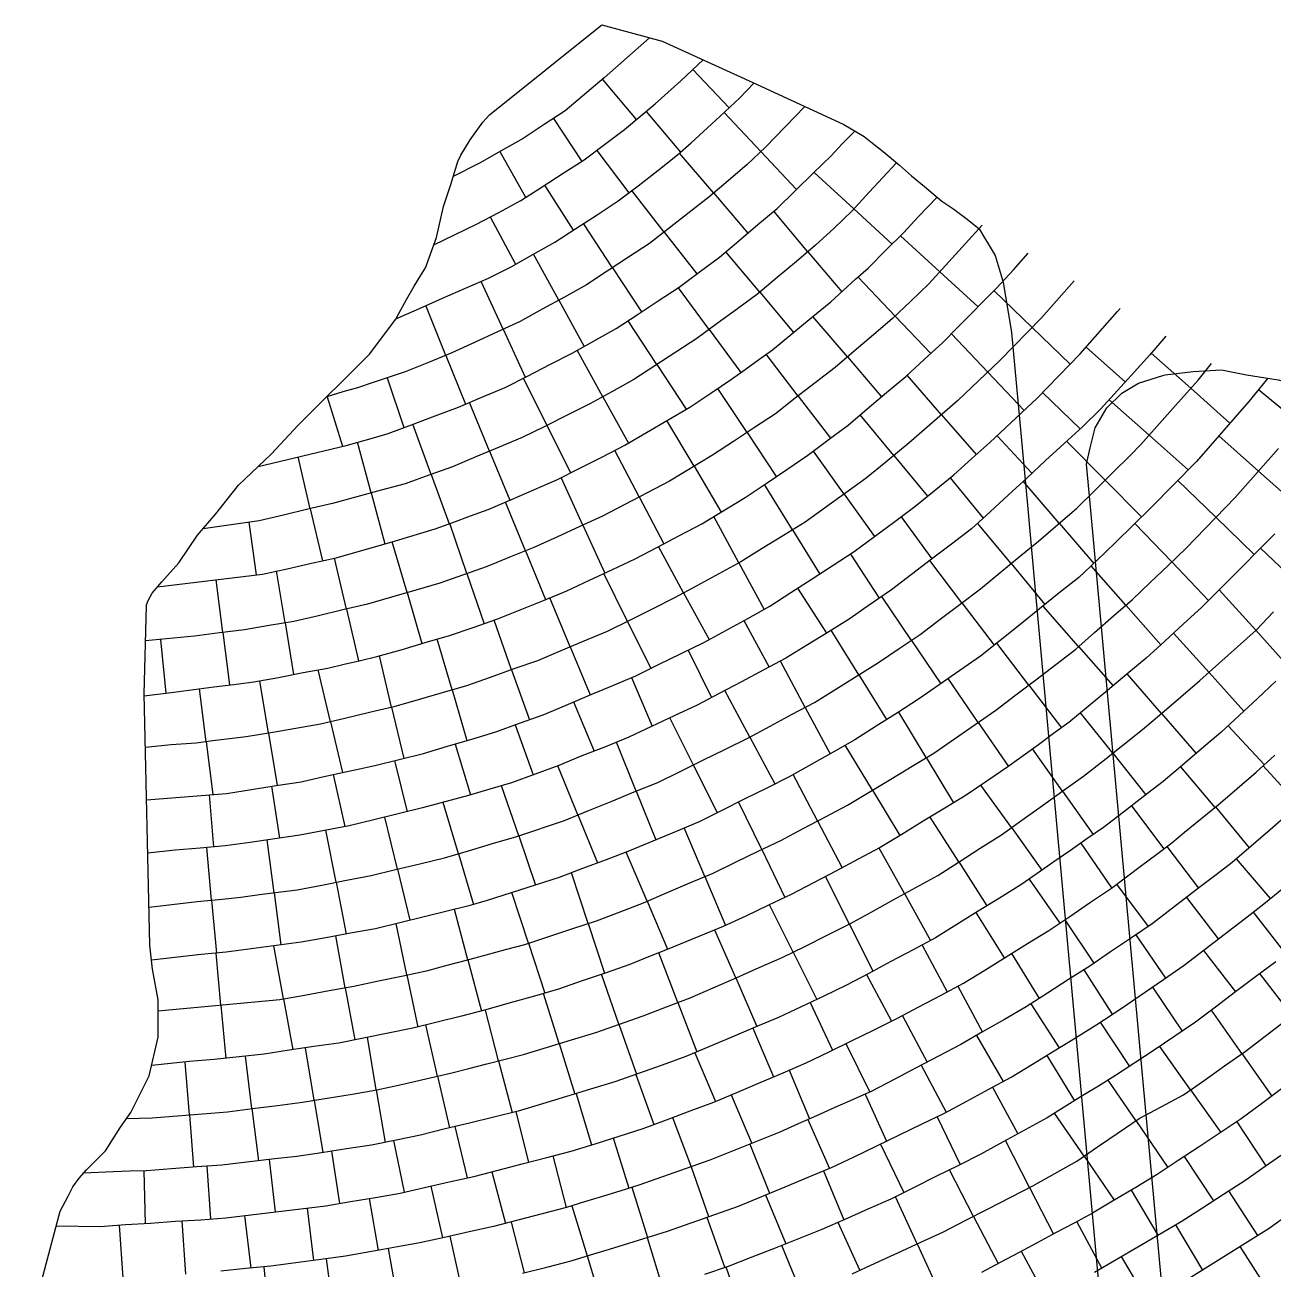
# Model space of a CAD drawing. Extents: x 720124 to 720679, y 1579628 to 1580856.
# Drawn here: x 720176.7 to 720275.9, y 1580526 to 1580624.9 of the extents above; entities that cross this region are included whole.
import ezdxf

# ---------------------------------------------------------------- set-up
doc = ezdxf.new("R2010")
doc.units = 0
doc.layers.add('10016_0502_PANTES', color=7, linetype='Continuous')
doc.layers.add('AGROCAD PLL', color=7, linetype='Continuous')
doc.layers.add('GT01-0010016-0502', color=30, linetype='Continuous', lineweight=25)

msp = doc.modelspace()

# ---------------------------------------------------------------- linework, layer by layer
at = {"layer": '10016_0502_PANTES'}
for points in [[(720176.702, 1580520.025), (720179.509, 1580530.594), (720180.143, 1580531.772), (720180.515, 1580532.516), (720181.001, 1580533.211), (720181.582, 1580533.875), (720183.097, 1580535.39), (720184.291, 1580537.265), (720185.132, 1580538.444), (720186.588, 1580541.356), (720187.299, 1580544.437), (720187.299, 1580547.398), (720186.841, 1580549.842), (720186.63, 1580551.737), (720186.182, 1580571.717), (720186.355, 1580578.704), (720186.376, 1580578.788), (720186.504, 1580579.13), (720186.827, 1580579.722), (720187.573, 1580580.634), (720188.932, 1580582.144), (720190.428, 1580584.32), (720191.887, 1580586.022), (720193.682, 1580588.297), (720196.281, 1580590.772), (720198.425, 1580593.07), (720204.096, 1580598.722), (720206.189, 1580601.512), (720206.433, 1580601.951), (720207.049, 1580603.061), (720207.636, 1580604.116), (720208.153, 1580604.944), (720208.55, 1580605.579), (720209.429, 1580607.995), (720209.976, 1580610.456), (720210.557, 1580612.201), (720211.132, 1580614.041), (720211.358, 1580614.548), (720212.098, 1580615.751), (720213.105, 1580617.161), (720213.631, 1580617.745), (720222.574, 1580624.892), (720227.379, 1580623.613), (720234.861, 1580620.186), (720241.806, 1580616.971), (720243.433, 1580616.019), (720243.97, 1580615.595), (720244.941, 1580614.828), (720246.227, 1580613.754), (720247.18, 1580612.907), (720248.238, 1580612.06), (720249.614, 1580610.896), (720250.566, 1580610.261), (720251.519, 1580609.52), (720252.007, 1580609.13), (720252.577, 1580608.674), (720253.085, 1580607.827), (720253.204, 1580607.63), (720253.212, 1580607.615), (720253.847, 1580606.557), (720254.482, 1580604.44), (720255.152, 1580600.449), (720256.409, 1580586.718), (720256.842, 1580581.987), (720259.205, 1580556.166), (720264.001, 1580503.756)], [(720276.072, 1580426.94), (720270.309, 1580489.763), (720269.554, 1580497.995), (720265.623, 1580540.84), (720261.401, 1580586.866), (720261.114, 1580589.987), (720261.399, 1580591.269), (720261.796, 1580592.856), (720262.722, 1580594.444), (720263.913, 1580595.634), (720265.235, 1580596.428), (720267.169, 1580597.032), (720267.352, 1580597.089), (720269.601, 1580597.354), (720271.85, 1580597.486), (720273.834, 1580597.089), (720276.348, 1580596.693), (720281.243, 1580595.37), (720291.165, 1580591.93), (720299.777, 1580587.864), (720304.389, 1580585.687), (720322.114, 1580576.038), (720358.755, 1580556.093)]]:
    msp.add_lwpolyline(points, dxfattribs=at)
at = {"layer": 'AGROCAD PLL', "color": 3, "true_color": 0x00ff00}
for points in [[(720229.808, 1580621.359), (720232.701, 1580618.313)], [(720222.627, 1580620.564), (720225.305, 1580617.368)], [(720226.086, 1580618.023), (720228.815, 1580614.767)], [(720214.469, 1580614.824), (720216.513, 1580611.19)], [(720222.163, 1580614.925), (720224.714, 1580611.555)], [(720231.465, 1580611.521), (720228.747, 1580614.708)], [(720231.465, 1580611.521), (720228.747, 1580614.708)], [(720218.009, 1580612.147), (720220.304, 1580608.58)], [(720227.534, 1580608.431), (720224.952, 1580611.736)], [(720227.534, 1580608.431), (720224.952, 1580611.736)], [(720231.465, 1580611.521), (720234.178, 1580608.34)], [(720238.952, 1580606.863), (720236.234, 1580610.079)], [(720238.952, 1580606.863), (720236.234, 1580610.079)], [(720223.422, 1580605.594), (720221.114, 1580609.108)], [(720223.422, 1580605.594), (720221.114, 1580609.108)], [(720227.534, 1580608.431), (720230.136, 1580605.102)], [(720249.449, 1580605.269), (720246.318, 1580608.123)], [(720249.449, 1580605.269), (720246.318, 1580608.123)], [(720219.141, 1580603.018), (720217.138, 1580606.667)], [(720219.141, 1580603.018), (720217.138, 1580606.667)], [(720235.125, 1580603.645), (720232.424, 1580606.862)], [(720235.125, 1580603.645), (720232.424, 1580606.862)], [(720238.952, 1580606.863), (720241.647, 1580603.676)], [(720223.422, 1580605.594), (720225.727, 1580602.085)], [(720214.713, 1580600.703), (720212.966, 1580604.503)], [(720214.713, 1580600.703), (720212.966, 1580604.503)], [(720235.125, 1580603.645), (720237.808, 1580600.45)], [(720256.779, 1580600.845), (720253.758, 1580603.768)], [(720256.779, 1580600.845), (720253.758, 1580603.768)], [(720219.141, 1580603.018), (720221.166, 1580599.332)], [(720242.098, 1580598.503), (720239.356, 1580601.719)], [(720242.098, 1580598.503), (720239.356, 1580601.719)], [(720214.713, 1580600.703), (720216.47, 1580596.88)], [(720226.95, 1580597.893), (720224.658, 1580601.383)], [(720226.95, 1580597.893), (720224.658, 1580601.383)], [(720256.779, 1580600.845), (720259.798, 1580597.925)], [(720253.262, 1580597.293), (720250.366, 1580600.348)], [(720253.262, 1580597.293), (720250.366, 1580600.348)], [(720210.166, 1580598.625), (720211.724, 1580594.742)], [(720222.655, 1580595.34), (720220.618, 1580599.026)], [(720222.655, 1580595.34), (720220.618, 1580599.026)], [(720238.185, 1580595.392), (720235.633, 1580598.711)], [(720238.185, 1580595.392), (720235.633, 1580598.711)], [(720242.098, 1580598.503), (720244.805, 1580595.329)], [(720261.076, 1580599.29), (720264.206, 1580596.508)], [(720269.402, 1580596.013), (720266.259, 1580598.805)], [(720205.499, 1580596.836), (720206.82, 1580592.88)], [(720218.202, 1580593.067), (720216.343, 1580596.815)], [(720218.202, 1580593.067), (720216.343, 1580596.815)], [(720249.584, 1580593.907), (720246.848, 1580597.056)], [(720249.584, 1580593.907), (720246.848, 1580597.056)], [(720253.262, 1580597.293), (720256.145, 1580594.251)], [(720234.115, 1580592.495), (720231.8, 1580595.998)], [(720234.115, 1580592.495), (720231.8, 1580595.998)], [(720257.622, 1580595.676), (720260.615, 1580592.78)], [(720269.402, 1580596.013), (720272.515, 1580593.246)], [(720269.402, 1580596.013), (720272.515, 1580593.246)], [(720278.027, 1580593.236), (720274.775, 1580595.894)], [(720213.647, 1580591.011), (720212.041, 1580594.876)], [(720213.647, 1580591.011), (720212.041, 1580594.876)], [(720222.655, 1580595.34), (720224.694, 1580591.649)], [(720238.185, 1580595.392), (720240.759, 1580592.046)], [(720266.078, 1580592.277), (720262.908, 1580595.099)], [(720245.786, 1580590.656), (720243.105, 1580593.89)], [(720245.786, 1580590.656), (720243.105, 1580593.89)], [(720249.584, 1580593.907), (720252.341, 1580590.735)], [(720209.005, 1580589.159), (720207.553, 1580593.152)], [(720209.005, 1580589.159), (720207.553, 1580593.152)], [(720218.202, 1580593.067), (720220.079, 1580589.283)], [(720229.901, 1580589.805), (720227.737, 1580593.435)], [(720229.901, 1580589.805), (720227.737, 1580593.435)], [(720204.232, 1580587.685), (720203.137, 1580591.718)], [(720204.232, 1580587.685), (720203.137, 1580591.718)], [(720234.115, 1580592.495), (720236.434, 1580588.986)], [(720266.078, 1580592.277), (720269.182, 1580589.514)], [(720266.078, 1580592.277), (720269.182, 1580589.514)], [(720274.787, 1580589.428), (720271.631, 1580592.234)], [(720199.392, 1580586.431), (720198.421, 1580590.548)], [(720199.392, 1580586.431), (720198.421, 1580590.548)], [(720213.647, 1580591.011), (720215.265, 1580587.119)], [(720225.535, 1580587.373), (720223.591, 1580591.063)], [(720225.535, 1580587.373), (720223.591, 1580591.063)], [(720241.834, 1580587.597), (720239.39, 1580591.017)], [(720241.834, 1580587.597), (720239.39, 1580591.017)], [(720245.786, 1580590.656), (720248.466, 1580587.422)], [(720229.901, 1580589.805), (720232.068, 1580586.172)], [(720209.005, 1580589.159), (720210.433, 1580585.23)], [(720221.066, 1580585.134), (720219.333, 1580588.906)], [(720221.066, 1580585.134), (720219.333, 1580588.906)], [(720271.398, 1580585.754), (720268.368, 1580588.686)], [(720204.232, 1580587.685), (720205.329, 1580583.643)], [(720237.726, 1580584.75), (720235.497, 1580588.354)], [(720237.726, 1580584.75), (720235.497, 1580588.354)], [(720216.505, 1580583.086), (720214.916, 1580586.966)], [(720216.505, 1580583.086), (720214.916, 1580586.966)], [(720225.535, 1580587.373), (720227.499, 1580583.647)], [(720233.474, 1580582.12), (720231.47, 1580585.811)], [(720233.474, 1580582.12), (720231.47, 1580585.811)], [(720271.398, 1580585.754), (720274.449, 1580582.802)], [(720271.398, 1580585.754), (720274.449, 1580582.802)], [(720194.512, 1580585.355), (720195.096, 1580581.181)], [(720211.848, 1580581.274), (720210.481, 1580585.248)], [(720211.848, 1580581.274), (720210.481, 1580585.248)], [(720221.066, 1580585.134), (720222.819, 1580581.321)], [(720255.112, 1580582.069), (720252.446, 1580585.294)], [(720258.944, 1580585.28), (720261.686, 1580582.087)], [(720258.944, 1580585.28), (720261.686, 1580582.087)], [(720267.882, 1580582.2), (720264.943, 1580585.257)], [(720207.082, 1580579.765), (720205.909, 1580583.808)], [(720207.082, 1580579.765), (720205.909, 1580583.808)], [(720216.505, 1580583.086), (720218.093, 1580579.211)], [(720229.077, 1580579.739), (720227.077, 1580583.425)], [(720229.077, 1580579.739), (720227.077, 1580583.425)], [(720242.33, 1580582.827), (720244.615, 1580579.312)], [(720278.021, 1580580.387), (720274.939, 1580583.295)], [(720233.474, 1580582.12), (720235.478, 1580578.427)], [(720251.203, 1580578.952), (720248.651, 1580582.324)], [(720255.112, 1580582.069), (720257.801, 1580578.815)], [(720255.112, 1580582.069), (720257.801, 1580578.815)], [(720264.244, 1580578.77), (720261.488, 1580581.903)], [(720267.882, 1580582.2), (720270.817, 1580579.147)], [(720267.882, 1580582.2), (720270.817, 1580579.147)], [(720192.442, 1580576.598), (720191.913, 1580580.79)], [(720192.442, 1580576.598), (720191.913, 1580580.79)], [(720197.384, 1580577.35), (720196.698, 1580581.484)], [(720197.384, 1580577.35), (720196.698, 1580581.484)], [(720211.848, 1580581.274), (720213.215, 1580577.295)], [(720224.619, 1580577.477), (720222.732, 1580581.28)], [(720224.619, 1580577.477), (720222.732, 1580581.28)], [(720207.082, 1580579.765), (720208.259, 1580575.712)], [(720229.077, 1580579.739), (720231.092, 1580576.027)], [(720238.136, 1580580.106), (720240.434, 1580576.547)], [(720220.053, 1580575.444), (720218.431, 1580579.347)], [(720220.053, 1580575.444), (720218.431, 1580579.347)], [(720247.194, 1580575.966), (720244.836, 1580579.463)], [(720251.203, 1580578.952), (720253.758, 1580575.577)], [(720251.203, 1580578.952), (720253.758, 1580575.577)], [(720264.244, 1580578.77), (720267.015, 1580575.621)], [(720264.244, 1580578.77), (720267.015, 1580575.621)], [(720202.259, 1580578.453), (720203.231, 1580574.335)], [(720215.396, 1580573.632), (720213.998, 1580577.564)], [(720215.396, 1580573.632), (720213.998, 1580577.564)], [(720224.619, 1580577.477), (720226.472, 1580573.74)], [(720233.85, 1580577.537), (720235.879, 1580573.842)], [(720243.007, 1580573.235), (720240.813, 1580576.783)], [(720192.442, 1580576.598), (720192.967, 1580572.425)], [(720210.66, 1580572.033), (720209.489, 1580576.069)], [(720210.66, 1580572.033), (720209.489, 1580576.069)], [(720247.194, 1580575.966), (720249.522, 1580572.514)], [(720247.194, 1580575.966), (720249.522, 1580572.514)], [(720256.528, 1580572.418), (720253.983, 1580575.757)], [(720270.851, 1580573.427), (720268.034, 1580576.553)], [(720205.857, 1580570.646), (720204.886, 1580574.738)], [(720205.857, 1580570.646), (720204.886, 1580574.738)], [(720229.436, 1580575.192), (720231.284, 1580571.417)], [(720238.735, 1580570.64), (720236.765, 1580574.312)], [(720196.073, 1580568.6), (720195.383, 1580572.759)], [(720196.073, 1580568.6), (720195.383, 1580572.759)], [(720200.991, 1580569.494), (720200.013, 1580573.619)], [(720200.991, 1580569.494), (720200.013, 1580573.619)], [(720215.396, 1580573.632), (720216.807, 1580569.663)], [(720224.937, 1580573.012), (720226.568, 1580569.142)], [(720243.007, 1580573.235), (720245.215, 1580569.665)], [(720243.007, 1580573.235), (720245.215, 1580569.665)], [(720252.506, 1580569.45), (720250.12, 1580572.931)], [(720267.064, 1580570.163), (720264.352, 1580573.316)], [(720191.122, 1580567.906), (720190.593, 1580572.122)], [(720191.122, 1580567.906), (720190.593, 1580572.122)], [(720210.66, 1580572.033), (720211.83, 1580568.001)], [(720234.333, 1580568.268), (720232.343, 1580571.977)], [(720220.327, 1580571.074), (720221.974, 1580567.168)], [(720205.857, 1580570.646), (720206.82, 1580566.585)], [(720229.848, 1580566.059), (720227.989, 1580569.808)], [(720238.735, 1580570.64), (720240.713, 1580566.952)], [(720238.735, 1580570.64), (720240.713, 1580566.952)], [(720248.369, 1580566.644), (720246.173, 1580570.272)], [(720267.064, 1580570.163), (720269.816, 1580566.963)], [(720267.064, 1580570.163), (720269.816, 1580566.963)], [(720215.672, 1580569.253), (720217.107, 1580565.285)], [(720272.377, 1580569.181), (720275.253, 1580566.087)], [(720191.122, 1580567.906), (720191.648, 1580563.721)], [(720196.073, 1580568.6), (720196.763, 1580564.443)], [(720210.912, 1580567.727), (720212.118, 1580563.677)], [(720225.305, 1580563.979), (720223.742, 1580567.872)], [(720234.333, 1580568.268), (720236.325, 1580564.556)], [(720234.333, 1580568.268), (720236.325, 1580564.556)], [(720244.089, 1580564.059), (720241.925, 1580567.633)], [(720263.192, 1580567.001), (720265.825, 1580563.685)], [(720263.192, 1580567.001), (720265.825, 1580563.685)], [(720206.092, 1580566.406), (720207.101, 1580562.349)], [(720220.674, 1580562.094), (720219.071, 1580566.007)], [(720229.848, 1580566.059), (720231.731, 1580562.263)], [(720229.848, 1580566.059), (720231.731, 1580562.263)], [(720248.369, 1580566.644), (720250.538, 1580563.06)], [(720248.369, 1580566.644), (720250.538, 1580563.06)], [(720268.59, 1580565.918), (720271.323, 1580562.69)], [(720275.16, 1580566.004), (720277.989, 1580562.887)], [(720201.217, 1580565.298), (720202.129, 1580561.159)], [(720239.732, 1580561.609), (720237.782, 1580565.309)], [(720196.306, 1580564.372), (720196.943, 1580560.253)], [(720215.964, 1580560.422), (720214.595, 1580564.412)], [(720225.305, 1580563.979), (720226.858, 1580560.11)], [(720225.305, 1580563.979), (720226.858, 1580560.11)], [(720244.089, 1580564.059), (720246.273, 1580560.451)], [(720244.089, 1580564.059), (720246.273, 1580560.451)], [(720255.132, 1580561.087), (720252.718, 1580564.464)], [(720259.21, 1580563.979), (720261.647, 1580560.537)], [(720259.21, 1580563.979), (720261.647, 1580560.537)], [(720191.355, 1580563.697), (720191.691, 1580559.543)], [(720235.283, 1580559.331), (720233.449, 1580563.122)], [(720250.947, 1580558.352), (720248.669, 1580561.916)], [(720271.378, 1580562.734), (720274.041, 1580559.478)], [(720201.434, 1580556.737), (720200.627, 1580560.874)], [(720230.765, 1580557.189), (720229.126, 1580561.053)], [(720239.732, 1580561.609), (720241.688, 1580557.898)], [(720239.732, 1580561.609), (720241.688, 1580557.898)], [(720255.132, 1580561.087), (720257.556, 1580557.695)], [(720255.132, 1580561.087), (720257.556, 1580557.695)], [(720196.507, 1580555.899), (720195.969, 1580560.11)], [(720191.543, 1580555.306), (720191.155, 1580559.497)], [(720211.169, 1580559.002), (720212.37, 1580554.967)], [(720211.169, 1580559.002), (720212.37, 1580554.967)], [(720226.164, 1580555.232), (720224.507, 1580559.138)], [(720235.283, 1580559.331), (720237.122, 1580555.528)], [(720235.283, 1580559.331), (720237.122, 1580555.528)], [(720267.499, 1580559.58), (720270.006, 1580556.26)], [(720273.017, 1580558.598), (720275.724, 1580555.446)], [(720206.323, 1580557.778), (720207.31, 1580553.715)], [(720206.323, 1580557.778), (720207.31, 1580553.715)], [(720221.491, 1580553.456), (720220.159, 1580557.491)], [(720230.765, 1580557.189), (720232.412, 1580553.306)], [(720230.765, 1580557.189), (720232.412, 1580553.306)], [(720242.254, 1580553.417), (720240.364, 1580557.204)], [(720196.507, 1580555.899), (720197.037, 1580551.752)], [(720196.507, 1580555.899), (720197.037, 1580551.752)], [(720201.434, 1580556.737), (720202.237, 1580552.619)], [(720201.434, 1580556.737), (720202.237, 1580552.619)], [(720216.742, 1580551.892), (720215.414, 1580555.914)], [(720263.495, 1580556.586), (720266.003, 1580553.223)], [(720191.543, 1580555.306), (720191.931, 1580551.107)], [(720191.543, 1580555.306), (720191.931, 1580551.107)], [(720226.164, 1580555.232), (720227.785, 1580551.409)], [(720226.164, 1580555.232), (720227.785, 1580551.409)], [(720237.782, 1580551.18), (720235.902, 1580554.949)], [(720269.062, 1580555.54), (720271.59, 1580552.229)], [(720252.317, 1580554.325), (720254.559, 1580550.721)], [(720274.371, 1580554.371), (720276.958, 1580551.029)], [(720207.068, 1580549.372), (720206.223, 1580553.447)], [(720221.491, 1580553.456), (720222.795, 1580549.506)], [(720221.491, 1580553.456), (720222.795, 1580549.506)], [(720233.222, 1580549.132), (720231.56, 1580552.943)], [(720242.254, 1580553.417), (720244.124, 1580549.668)], [(720242.254, 1580553.417), (720244.124, 1580549.668)], [(720259.375, 1580553.753), (720261.698, 1580550.308)], [(720202.173, 1580548.355), (720201.417, 1580552.469)], [(720216.742, 1580551.892), (720218.049, 1580547.934)], [(720216.742, 1580551.892), (720218.049, 1580547.934)], [(720265.041, 1580552.571), (720267.392, 1580549.107)], [(720228.622, 1580547.174), (720227.111, 1580551.137)], [(720237.782, 1580551.18), (720239.656, 1580547.425)], [(720237.782, 1580551.18), (720239.656, 1580547.425)], [(720248.033, 1580551.75), (720250.029, 1580548.029)], [(720255.149, 1580551.083), (720257.344, 1580547.494)], [(720270.409, 1580551.32), (720272.964, 1580548.028)], [(720270.409, 1580551.32), (720272.964, 1580548.028)], [(720211.918, 1580550.578), (720213.001, 1580546.503)], [(720211.918, 1580550.578), (720213.001, 1580546.503)], [(720207.068, 1580549.372), (720207.927, 1580545.232)], [(720207.068, 1580549.372), (720207.927, 1580545.232)], [(720223.931, 1580545.446), (720222.541, 1580549.419)], [(720233.222, 1580549.132), (720234.907, 1580545.268)], [(720233.222, 1580549.132), (720234.907, 1580545.268)], [(720243.62, 1580549.399), (720245.608, 1580545.694)], [(720260.893, 1580549.781), (720263.155, 1580546.241)], [(720260.893, 1580549.781), (720263.155, 1580546.242)], [(720277.457, 1580546.135), (720274.89, 1580549.472)], [(720202.173, 1580548.355), (720202.934, 1580544.211)], [(720202.173, 1580548.355), (720202.934, 1580544.211)], [(720219.173, 1580543.911), (720217.939, 1580547.902)], [(720266.352, 1580548.402), (720268.715, 1580544.907)], [(720228.622, 1580547.174), (720230.119, 1580543.248)], [(720228.622, 1580547.174), (720230.119, 1580543.248)], [(720239.139, 1580547.184), (720240.906, 1580543.391)], [(720256.688, 1580547.075), (720258.927, 1580543.573)], [(720214.366, 1580542.541), (720213.315, 1580546.582)], [(720246.466, 1580546.132), (720248.429, 1580542.43)], [(720273.471, 1580543.117), (720271.04, 1580546.573)], [(720209.517, 1580541.322), (720208.58, 1580545.394)], [(720223.931, 1580545.446), (720225.319, 1580541.475)], [(720223.931, 1580545.446), (720225.319, 1580541.475)], [(720234.581, 1580545.13), (720236.21, 1580541.268)], [(720262.205, 1580545.609), (720264.539, 1580542.103)], [(720204.639, 1580540.224), (720203.944, 1580544.414)], [(720219.173, 1580543.911), (720220.414, 1580539.897)], [(720219.173, 1580543.911), (720220.414, 1580539.897)], [(720252.368, 1580544.559), (720254.484, 1580540.9)], [(720194.751, 1580538.744), (720194.226, 1580542.913)], [(720199.707, 1580539.405), (720199.015, 1580543.574)], [(720229.975, 1580543.187), (720231.599, 1580539.301)], [(720257.954, 1580542.976), (720260.164, 1580539.364)], [(720269.388, 1580540.232), (720266.935, 1580543.695)], [(720189.777, 1580538.253), (720189.437, 1580542.446)], [(720247.967, 1580542.186), (720249.937, 1580538.45)], [(720209.517, 1580541.322), (720210.464, 1580537.211)], [(720209.517, 1580541.322), (720210.464, 1580537.211)], [(720225.283, 1580541.462), (720226.702, 1580537.472)], [(720237.457, 1580541.797), (720239.093, 1580537.938)], [(720204.639, 1580540.224), (720205.331, 1580536.057)], [(720204.639, 1580540.224), (720205.331, 1580536.057)], [(720220.524, 1580539.93), (720221.756, 1580535.871)], [(720253.642, 1580540.448), (720255.635, 1580536.734)], [(720199.707, 1580539.405), (720200.396, 1580535.25)], [(720199.707, 1580539.405), (720200.396, 1580535.25)], [(720232.858, 1580539.835), (720234.491, 1580535.983)], [(720189.777, 1580538.253), (720190.114, 1580534.086)], [(720189.777, 1580538.253), (720190.114, 1580534.086)], [(720194.751, 1580538.744), (720195.274, 1580534.592)], [(720194.751, 1580538.744), (720195.274, 1580534.592)], [(720228.195, 1580538.032), (720229.663, 1580534.122)], [(720249.228, 1580538.101), (720251.066, 1580534.301)], [(720260.912, 1580534.956), (720258.564, 1580538.382)], [(720210.877, 1580537.311), (720211.863, 1580533.231)], [(720273.05, 1580537.69), (720275.356, 1580534.199)], [(720206.004, 1580536.196), (720206.848, 1580532.106)], [(720223.468, 1580536.41), (720224.726, 1580532.415)], [(720256.578, 1580532.469), (720254.658, 1580536.201)], [(720201.077, 1580535.355), (720201.717, 1580531.198)], [(720218.676, 1580534.987), (720219.743, 1580530.884)], [(720234.346, 1580535.925), (720235.915, 1580532.018)], [(720191.15, 1580534.166), (720191.467, 1580529.97)], [(720196.122, 1580534.689), (720196.6, 1580530.526)], [(720229.682, 1580534.128), (720231.064, 1580530.155)], [(720260.912, 1580534.956), (720263.307, 1580531.462)], [(720260.912, 1580534.956), (720263.307, 1580531.462)], [(720260.912, 1580534.956), (720263.307, 1580531.462)], [(720260.912, 1580534.956), (720263.307, 1580531.462)], [(720268.88, 1580534.93), (720271.199, 1580531.422)], [(720186.165, 1580533.789), (720186.271, 1580529.62)], [(720240.206, 1580533.791), (720241.823, 1580529.901)], [(720252.132, 1580530.18), (720250.209, 1580533.873)], [(720208.971, 1580532.582), (720209.895, 1580528.466)], [(720224.959, 1580532.488), (720226.198, 1580528.496)], [(720256.578, 1580532.469), (720258.478, 1580528.774)], [(720256.578, 1580532.469), (720258.478, 1580528.774)], [(720264.653, 1580532.262), (720266.781, 1580528.687)], [(720272.406, 1580532.204), (720274.716, 1580528.649)], [(720204.069, 1580531.601), (720204.777, 1580527.474)], [(720220.18, 1580531.019), (720221.416, 1580527.035)], [(720235.585, 1580531.881), (720237.199, 1580527.997)], [(720194.166, 1580530.234), (720194.668, 1580526.068)], [(720199.131, 1580530.83), (720199.632, 1580526.667)], [(720252.132, 1580530.18), (720254.09, 1580526.42)], [(720252.132, 1580530.18), (720254.09, 1580526.42)], [(720184.196, 1580529.484), (720184.489, 1580525.288)], [(720189.185, 1580529.819), (720189.457, 1580525.586)], [(720215.35, 1580529.728), (720216.399, 1580525.693)], [(720243.098, 1580525.898), (720241.352, 1580529.695)], [(720260.329, 1580529.754), (720262.299, 1580526.073)], [(720268.19, 1580529.516), (720270.32, 1580525.898)], [(720210.48, 1580528.597), (720211.394, 1580524.526)], [(720226.181, 1580528.491), (720227.423, 1580524.429)], [(720205.577, 1580527.619), (720206.335, 1580523.441)], [(720221.4, 1580527.03), (720222.636, 1580522.986)], [(720238.477, 1580523.989), (720236.886, 1580527.873)], [(720247.641, 1580527.986), (720249.411, 1580524.135)], [(720247.641, 1580527.986), (720249.411, 1580524.135)], [(720255.918, 1580527.399), (720257.923, 1580523.68)], [(720275.575, 1580524.263), (720273.337, 1580527.786)], [(720195.687, 1580526.168), (720196.094, 1580521.987)], [(720200.646, 1580526.801), (720201.196, 1580522.643)], [(720233.823, 1580522.167), (720232.466, 1580526.135)], [(720263.876, 1580526.988), (720265.991, 1580523.372)]]:
    msp.add_lwpolyline(points, dxfattribs=at)
at = {"layer": 'AGROCAD PLL', "color": 5, "true_color": 0x0000ff}
for points in [[(720218.719, 1580617.454), (720220.971, 1580614.047)], [(720235.213, 1580614.829), (720238.043, 1580611.806)], [(720242.618, 1580610.262), (720245.663, 1580607.476)], [(720249.449, 1580605.269), (720252.494, 1580602.493)], [(720231.099, 1580600.681), (720228.66, 1580604.007)], [(720231.099, 1580600.681), (720228.66, 1580604.007)], [(720245.897, 1580601.754), (720248.723, 1580598.781)], [(720200.73, 1580595.34), (720201.955, 1580591.403)], [(720253.993, 1580592.237), (720256.774, 1580589.265)], [(720250.274, 1580588.896), (720252.881, 1580585.692)], [(720262.591, 1580588.696), (720265.477, 1580585.777)], [(720262.591, 1580588.696), (720265.477, 1580585.777)], [(720241.834, 1580587.597), (720244.245, 1580584.225)], [(720241.834, 1580587.597), (720244.245, 1580584.225)], [(720246.36, 1580585.786), (720248.82, 1580582.453)], [(720237.726, 1580584.75), (720239.894, 1580581.244)], [(720202.259, 1580578.453), (720201.307, 1580582.491)], [(720202.259, 1580578.453), (720201.307, 1580582.491)], [(720197.384, 1580577.35), (720198.063, 1580573.257)], [(720274.571, 1580576.768), (720277.287, 1580573.754)], [(720274.571, 1580576.768), (720277.287, 1580573.754)], [(720220.053, 1580575.444), (720221.64, 1580571.628)], [(720260.48, 1580575.479), (720263.219, 1580572.366)], [(720260.48, 1580575.479), (720263.219, 1580572.366)], [(720270.851, 1580573.427), (720273.627, 1580570.346)], [(720270.851, 1580573.427), (720273.627, 1580570.346)], [(720263.192, 1580567.001), (720260.636, 1580570.221)], [(720200.991, 1580569.494), (720201.948, 1580565.459)], [(720259.21, 1580563.979), (720256.827, 1580567.345)], [(720220.674, 1580562.094), (720222.238, 1580558.277)], [(720220.674, 1580562.094), (720222.238, 1580558.277)], [(720215.964, 1580560.422), (720217.304, 1580556.512)], [(720215.964, 1580560.422), (720217.304, 1580556.512)], [(720246.631, 1580555.834), (720244.631, 1580559.453)], [(720250.947, 1580558.352), (720253.18, 1580554.859)], [(720250.947, 1580558.352), (720253.18, 1580554.859)], [(720211.918, 1580550.578), (720210.854, 1580554.581)], [(720192.278, 1580546.976), (720191.895, 1580551.104)], [(720250.878, 1580548.485), (720252.838, 1580544.831)], [(720250.878, 1580548.485), (720252.838, 1580544.831)], [(720197.253, 1580547.464), (720197.995, 1580543.422)], [(720197.253, 1580547.464), (720197.995, 1580543.422)], [(720273.471, 1580543.117), (720275.846, 1580539.741)], [(720273.471, 1580543.117), (720275.846, 1580539.741)], [(720265.033, 1580537.788), (720262.831, 1580541.001)], [(720269.388, 1580540.232), (720271.781, 1580536.851)], [(720269.388, 1580540.232), (720271.781, 1580536.851)], [(720243.519, 1580539.905), (720245.198, 1580536.157)], [(720215.734, 1580538.499), (720216.732, 1580534.482)], [(720247.641, 1580527.986), (720245.92, 1580531.729)]]:
    msp.add_lwpolyline(points, dxfattribs=at)
at = {"layer": 'AGROCAD PLL', "color": 1, "true_color": 0xff0000}
for points in [[(720235.213, 1580614.829), (720232.304, 1580617.936)], [(720235.213, 1580614.829), (720232.304, 1580617.936)], [(720242.618, 1580610.262), (720239.441, 1580613.167)], [(720242.618, 1580610.262), (720239.441, 1580613.167)], [(720213.694, 1580609.628), (720215.712, 1580605.866)], [(720245.897, 1580601.754), (720242.948, 1580604.855)], [(720245.897, 1580601.754), (720242.948, 1580604.855)], [(720210.166, 1580598.625), (720208.579, 1580602.578)], [(720210.166, 1580598.625), (720208.579, 1580602.578)], [(720231.099, 1580600.681), (720233.612, 1580597.254)], [(720226.95, 1580597.893), (720229.284, 1580594.34)], [(720262.591, 1580588.696), (720259.529, 1580591.794)], [(720258.944, 1580585.28), (720256.073, 1580588.623)], [(720274.787, 1580589.428), (720277.999, 1580586.574)], [(720274.787, 1580589.428), (720277.999, 1580586.574)], [(720199.392, 1580586.431), (720200.37, 1580582.287)], [(720274.571, 1580576.768), (720271.662, 1580579.997)], [(720260.48, 1580575.479), (720257.652, 1580578.695)], [(720187.473, 1580576.044), (720187.896, 1580571.779)], [(720256.528, 1580572.418), (720259.119, 1580569.018)], [(720256.528, 1580572.418), (720259.119, 1580569.018)], [(720252.506, 1580569.45), (720254.909, 1580565.944)], [(720252.506, 1580569.45), (720254.909, 1580565.944)], [(720211.169, 1580559.002), (720209.953, 1580563.091)], [(720264.676, 1580562.808), (720267.269, 1580559.407)], [(720206.323, 1580557.778), (720205.319, 1580561.912)], [(720260.651, 1580559.844), (720263.098, 1580556.289)], [(720260.651, 1580559.844), (720263.097, 1580556.289)], [(720256.545, 1580556.991), (720258.998, 1580553.499)], [(720246.631, 1580555.834), (720248.692, 1580552.104)], [(720246.631, 1580555.834), (720248.692, 1580552.104)], [(720197.253, 1580547.464), (720196.479, 1580551.676)], [(720192.278, 1580546.976), (720192.671, 1580542.74)], [(720192.278, 1580546.976), (720192.671, 1580542.74)], [(720241.983, 1580543.918), (720243.871, 1580540.063)], [(720214.366, 1580542.541), (720215.436, 1580538.425)], [(720214.366, 1580542.541), (720215.436, 1580538.425)], [(720238.95, 1580537.875), (720240.664, 1580533.981)], [(720265.033, 1580537.788), (720267.581, 1580534.069)], [(720265.033, 1580537.788), (720267.581, 1580534.069)], [(720244.725, 1580535.928), (720246.592, 1580532.068)], [(720213.837, 1580533.727), (720214.907, 1580529.613)], [(720230.914, 1580530.102), (720232.34, 1580526.092)]]:
    msp.add_lwpolyline(points, dxfattribs=at)
at = {"layer": 'GT01-0010016-0502'}
for points in [[(720226.367, 1580623.882), (720222.768, 1580620.682), (720219.655, 1580618.073), (720217.992, 1580616.974), (720216.318, 1580615.875), (720214.578, 1580614.886), (720212.839, 1580613.908), (720210.756, 1580612.836)], [(720209.215, 1580607.407), (720212.612, 1580609.047), (720214.373, 1580609.992), (720216.135, 1580610.949), (720217.82, 1580612.026), (720219.494, 1580613.103), (720221.179, 1580614.18), (720222.776, 1580615.389), (720224.374, 1580616.588), (720226.811, 1580618.631), (720228.84, 1580620.439), (720230.619, 1580622.129)], [(720206.202, 1580601.521), (720208.073, 1580602.345), (720209.89, 1580603.18), (720211.728, 1580603.971), (720213.567, 1580604.762), (720215.35, 1580605.663), (720217.09, 1580606.641), (720218.841, 1580607.619), (720220.514, 1580608.718), (720222.189, 1580609.807), (720223.862, 1580610.906), (720225.449, 1580612.115), (720227.036, 1580613.324), (720228.6, 1580614.577), (720229.661, 1580615.516), (720231.96, 1580617.61), (720233.539, 1580619.106), (720234.668, 1580620.274)], [(720238.705, 1580618.406), (720235.578, 1580615.17), (720234.122, 1580613.807), (720232.612, 1580612.499), (720231.091, 1580611.202), (720229.515, 1580609.971), (720227.929, 1580608.739), (720226.353, 1580607.508), (720224.679, 1580606.42), (720223.005, 1580605.321), (720221.342, 1580604.221), (720219.591, 1580603.265), (720217.83, 1580602.298), (720216.079, 1580601.331), (720214.263, 1580600.496), (720212.457, 1580599.65), (720210.64, 1580598.815), (720208.78, 1580598.068), (720206.93, 1580597.322), (720205.66, 1580596.89), (720204.401, 1580596.469), (720203.142, 1580596.038), (720201.98, 1580595.729), (720200.699, 1580595.33)], [(720195.238, 1580589.778), (720202.233, 1580591.47), (720204.612, 1580592.122), (720205.57, 1580592.418), (720207.442, 1580593.11), (720209.314, 1580593.812), (720211.185, 1580594.515), (720213.035, 1580595.295), (720214.873, 1580596.064), (720216.657, 1580596.976), (720218.441, 1580597.888), (720220.213, 1580598.8), (720221.964, 1580599.778), (720223.704, 1580600.756), (720225.377, 1580601.855), (720227.051, 1580602.955), (720228.715, 1580604.043), (720230.323, 1580605.241), (720231.92, 1580606.439), (720233.452, 1580607.725), (720234.984, 1580609.023), (720236.506, 1580610.309), (720237.939, 1580611.705), (720239.373, 1580613.101), (720240.807, 1580614.497), (720241.684, 1580615.434), (720242.69, 1580616.45)], [(720246.003, 1580613.942), (720243.833, 1580611.591), (720242.486, 1580610.118), (720241.031, 1580608.744), (720239.564, 1580607.381), (720238.043, 1580606.095), (720236.511, 1580604.809), (720234.979, 1580603.522), (720233.36, 1580602.335), (720231.751, 1580601.159), (720230.132, 1580599.972), (720228.458, 1580598.883), (720226.784, 1580597.784), (720225.11, 1580596.696), (720223.359, 1580595.729), (720221.609, 1580594.762), (720219.825, 1580593.872), (720218.03, 1580592.982), (720216.236, 1580592.092), (720214.397, 1580591.323), (720212.548, 1580590.554), (720210.698, 1580589.774), (720208.826, 1580589.094), (720206.944, 1580588.413), (720205.016, 1580587.898), (720203.078, 1580587.372), (720201.151, 1580586.846), (720199.202, 1580586.386), (720197.263, 1580585.926), (720195.314, 1580585.467), (720190.879, 1580584.846)], [(720187.23, 1580580.215), (720195.588, 1580581.241), (720197.538, 1580581.668), (720199.488, 1580582.095), (720201.448, 1580582.521), (720203.02, 1580582.978), (720204.592, 1580583.434), (720206.163, 1580583.88), (720209.317, 1580584.826), (720210.726, 1580585.337), (720212.136, 1580585.858), (720213.545, 1580586.368), (720215.383, 1580587.17), (720217.211, 1580587.972), (720219.05, 1580588.763), (720220.833, 1580589.664), (720222.617, 1580590.565), (720224.4, 1580591.477), (720226.129, 1580592.488), (720227.847, 1580593.5), (720229.576, 1580594.511), (720231.239, 1580595.621), (720232.891, 1580596.731), (720233.974, 1580597.515), (720235.057, 1580598.3), (720236.14, 1580599.073), (720237.683, 1580600.348), (720239.226, 1580601.612), (720240.769, 1580602.887), (720241.765, 1580603.781), (720242.75, 1580604.675), (720243.735, 1580605.569), (720245.158, 1580606.976), (720246.581, 1580608.383), (720247.714, 1580609.633), (720249.243, 1580611.207)], [(720252.817, 1580608.964), (720248.581, 1580604.317), (720247.136, 1580602.932), (720245.691, 1580601.558), (720244.17, 1580600.261), (720242.638, 1580598.964), (720241.117, 1580597.667), (720239.542, 1580596.436), (720237.955, 1580595.215), (720236.379, 1580593.984), (720234.705, 1580592.885), (720233.042, 1580591.786), (720231.368, 1580590.686), (720230.23, 1580590.001), (720229.082, 1580589.316), (720227.944, 1580588.631), (720226.171, 1580587.708), (720224.399, 1580586.774), (720222.626, 1580585.851), (720220.809, 1580585.016), (720218.993, 1580584.181), (720217.165, 1580583.357), (720215.316, 1580582.599), (720213.466, 1580581.83), (720211.583, 1580581.183), (720209.69, 1580580.524), (720207.773, 1580579.965), (720205.847, 1580579.406), (720203.93, 1580578.847), (720201.981, 1580578.387), (720200.042, 1580577.927), (720198.093, 1580577.468), (720196.121, 1580577.14), (720194.149, 1580576.813), (720192.165, 1580576.563), (720190.182, 1580576.313), (720186.286, 1580575.927)], [(720186.187, 1580571.564), (720188.548, 1580571.861), (720190.133, 1580572.063), (720191.717, 1580572.265), (720193.302, 1580572.467), (720194.898, 1580572.67), (720196.859, 1580573.03), (720198.83, 1580573.401), (720200.791, 1580573.762), (720202.095, 1580574.072), (720203.387, 1580574.371), (720204.69, 1580574.681), (720206.606, 1580575.229), (720208.522, 1580575.789), (720210.449, 1580576.348), (720212.343, 1580576.995), (720214.226, 1580577.643), (720216.087, 1580578.389), (720217.936, 1580579.147), (720219.786, 1580579.894), (720221.602, 1580580.751), (720223.408, 1580581.597), (720225.224, 1580582.454), (720226.986, 1580583.377), (720228.759, 1580584.311), (720230.531, 1580585.245), (720233.977, 1580587.323), (720235.629, 1580588.444), (720237.292, 1580589.565), (720238.945, 1580590.687), (720240.017, 1580591.482), (720241.078, 1580592.288), (720242.15, 1580593.083), (720243.672, 1580594.369), (720245.204, 1580595.666), (720246.736, 1580596.953), (720248.202, 1580598.305), (720249.68, 1580599.657), (720250.888, 1580600.874), (720253.947, 1580603.959), (720255.301, 1580605.437), (720256.475, 1580606.758)], [(720260.134, 1580604.552), (720257.521, 1580601.612), (720254.226, 1580598.207), (720250.856, 1580595.012), (720247.012, 1580591.671), (720245.155, 1580590.133), (720243.601, 1580588.868), (720241.982, 1580587.703), (720240.352, 1580586.538), (720238.732, 1580585.373), (720237.026, 1580584.317), (720235.33, 1580583.262), (720233.634, 1580582.207), (720231.872, 1580581.251), (720230.121, 1580580.306), (720228.36, 1580579.35), (720226.576, 1580578.46), (720224.782, 1580577.558), (720222.987, 1580576.668), (720221.149, 1580575.9), (720219.299, 1580575.131), (720217.46, 1580574.351), (720215.567, 1580573.693), (720213.684, 1580573.023), (720211.801, 1580572.365), (720209.874, 1580571.805), (720207.958, 1580571.246), (720206.031, 1580570.687), (720204.093, 1580570.227), (720202.143, 1580569.767), (720200.205, 1580569.308), (720198.233, 1580568.969), (720196.261, 1580568.631), (720194.288, 1580568.304), (720192.962, 1580568.137), (720191.636, 1580567.971), (720190.31, 1580567.804), (720188.315, 1580567.665), (720186.288, 1580567.459)], [(720186.371, 1580563.293), (720192.731, 1580563.808), (720194.703, 1580564.124), (720196.675, 1580564.429), (720198.658, 1580564.735), (720200.123, 1580565.057), (720201.588, 1580565.38), (720203.053, 1580565.703), (720204.518, 1580566.015), (720206.457, 1580566.496), (720208.395, 1580566.967), (720210.311, 1580567.548), (720212.227, 1580568.119), (720214.143, 1580568.7), (720216.026, 1580569.381), (720217.908, 1580570.061), (720219.747, 1580570.83), (720221.596, 1580571.61), (720223.435, 1580572.378), (720225.285, 1580573.158), (720227.079, 1580574.037), (720228.874, 1580574.916), (720230.668, 1580575.795), (720232.419, 1580576.751), (720234.181, 1580577.719), (720235.931, 1580578.675), (720237.605, 1580579.763), (720239.29, 1580580.851), (720240.964, 1580581.939), (720242.638, 1580583.028), (720244.247, 1580584.226), (720245.855, 1580585.413), (720247.463, 1580586.6), (720249.006, 1580587.865), (720250.56, 1580589.129), (720251.995, 1580590.425), (720253.43, 1580591.71), (720257.181, 1580595.221), (720260.601, 1580598.756), (720263.585, 1580602.114), (720263.781, 1580602.353)], [(720267.414, 1580600.161), (720266.148, 1580598.675), (720264.672, 1580597.014), (720262.224, 1580594.355), (720260.801, 1580592.948), (720259.323, 1580591.607), (720257.857, 1580590.255), (720256.379, 1580588.903), (720254.902, 1580587.551), (720253.435, 1580586.199), (720251.958, 1580584.847), (720250.371, 1580583.627), (720248.774, 1580582.418), (720247.187, 1580581.208), (720245.6, 1580579.988), (720244.506, 1580579.237), (720243.401, 1580578.475), (720242.307, 1580577.713), (720240.611, 1580576.657), (720238.915, 1580575.602), (720237.209, 1580574.547), (720235.447, 1580573.613), (720233.674, 1580572.679), (720231.902, 1580571.745), (720230.14, 1580570.811), (720228.324, 1580569.965), (720226.518, 1580569.119), (720224.712, 1580568.262), (720222.852, 1580567.515), (720220.991, 1580566.779), (720219.142, 1580566.033), (720217.259, 1580565.341), (720215.387, 1580564.649), (720213.676, 1580564.136), (720211.975, 1580563.634), (720208.314, 1580562.65), (720206.376, 1580562.169), (720204.437, 1580561.698), (720202.488, 1580561.227), (720200.527, 1580560.856), (720198.555, 1580560.484), (720196.583, 1580560.201), (720194.6, 1580559.907), (720192.627, 1580559.624), (720190.632, 1580559.452), (720188.637, 1580559.279), (720186.47, 1580559.061)], [(720186.572, 1580554.768), (720190.389, 1580555.2), (720192.373, 1580555.383), (720193.872, 1580555.562), (720195.359, 1580555.753), (720196.847, 1580555.943), (720198.335, 1580556.133), (720200.296, 1580556.515), (720202.256, 1580556.898), (720204.217, 1580557.269), (720206.167, 1580557.74), (720208.105, 1580558.211), (720210.054, 1580558.671), (720211.971, 1580559.241), (720213.887, 1580559.811), (720215.813, 1580560.37), (720217.072, 1580560.802), (720218.331, 1580561.222), (720219.601, 1580561.654), (720221.451, 1580562.412), (720223.3, 1580563.159), (720225.15, 1580563.916), (720227.011, 1580564.663), (720228.805, 1580565.542), (720230.6, 1580566.432), (720232.394, 1580567.311), (720234.189, 1580568.19), (720235.95, 1580569.135), (720237.712, 1580570.091), (720239.474, 1580571.037), (720241.17, 1580572.092), (720242.865, 1580573.147), (720244.572, 1580574.202), (720246.224, 1580575.312), (720247.887, 1580576.434), (720249.485, 1580577.643), (720251.071, 1580578.852), (720252.669, 1580580.061), (720254.212, 1580581.326), (720255.755, 1580582.601), (720257.298, 1580583.865), (720258.819, 1580585.173), (720260.329, 1580586.47), (720261.763, 1580587.877), (720263.186, 1580589.284), (720264.609, 1580590.68), (720265.422, 1580591.539), (720268.19, 1580594.65), (720269.979, 1580596.663), (720271.048, 1580597.97)], [(720275.533, 1580596.821), (720274.016, 1580594.965), (720269.842, 1580590.186), (720266.243, 1580586.522), (720264.809, 1580585.126), (720263.386, 1580583.73), (720261.952, 1580582.334), (720260.485, 1580580.971), (720258.921, 1580579.718), (720257.367, 1580578.465), (720255.802, 1580577.212), (720254.248, 1580575.97), (720252.684, 1580574.716), (720251.042, 1580573.573), (720249.401, 1580572.43), (720247.76, 1580571.287), (720246.075, 1580570.209), (720244.39, 1580569.143), (720242.694, 1580568.066), (720240.955, 1580567.088), (720239.215, 1580566.11), (720237.464, 1580565.131), (720235.681, 1580564.23), (720233.886, 1580563.34), (720232.102, 1580562.45), (720230.319, 1580561.549), (720228.469, 1580560.78), (720226.62, 1580560.012), (720224.781, 1580559.243), (720222.909, 1580558.529), (720221.038, 1580557.827), (720219.166, 1580557.113), (720217.261, 1580556.499), (720215.356, 1580555.895), (720213.452, 1580555.281), (720211.998, 1580554.859), (720208.444, 1580553.997), (720206.506, 1580553.515), (720204.567, 1580553.045), (720202.596, 1580552.684), (720200.624, 1580552.324), (720198.663, 1580551.975), (720196.679, 1580551.703), (720194.696, 1580551.442), (720192.712, 1580551.17), (720190.717, 1580551.008), (720186.771, 1580550.553)], [(720187.299, 1580546.514), (720196.965, 1580547.411), (720198.926, 1580547.772), (720200.898, 1580548.121), (720202.859, 1580548.481), (720204.82, 1580548.897), (720206.78, 1580549.312), (720208.73, 1580549.717), (720210.281, 1580550.14), (720211.82, 1580550.552), (720213.371, 1580550.964), (720214.91, 1580551.387), (720216.461, 1580551.799), (720218.355, 1580552.424), (720220.26, 1580553.05), (720222.154, 1580553.675), (720224.025, 1580554.4), (720225.886, 1580555.114), (720227.724, 1580555.893), (720229.574, 1580556.684), (720231.412, 1580557.464), (720233.207, 1580558.332), (720235.013, 1580559.2), (720236.807, 1580560.068), (720238.58, 1580561.002), (720240.352, 1580561.936), (720242.114, 1580562.87), (720243.832, 1580563.904), (720245.539, 1580564.937), (720247.256, 1580565.97), (720248.963, 1580567.003), (720250.615, 1580568.135), (720252.256, 1580569.279), (720253.909, 1580570.411), (720255.495, 1580571.631), (720257.082, 1580572.84), (720258.668, 1580574.061), (720260.255, 1580575.281), (720261.754, 1580576.6), (720263.264, 1580577.908), (720264.764, 1580579.227), (720266.176, 1580580.579), (720267.589, 1580581.919), (720269.003, 1580583.278), (720272.923, 1580587.33), (720276.373, 1580591.213)], [(720276.071, 1580584.429), (720274.777, 1580583.133), (720273.483, 1580581.827), (720270.273, 1580578.601), (720268.807, 1580577.26), (720267.329, 1580575.908), (720265.852, 1580574.556), (720264.309, 1580573.28), (720262.777, 1580571.994), (720261.234, 1580570.719), (720259.702, 1580569.444), (720258.49, 1580568.559), (720257.278, 1580567.674), (720256.067, 1580566.789), (720254.855, 1580565.904), (720253.192, 1580564.783), (720251.54, 1580563.673), (720249.833, 1580562.628), (720248.126, 1580561.584), (720246.419, 1580560.54), (720244.712, 1580559.496), (720242.94, 1580558.562), (720241.178, 1580557.627), (720239.405, 1580556.704), (720237.633, 1580555.77), (720235.827, 1580554.913), (720234.022, 1580554.056), (720232.205, 1580553.21), (720230.732, 1580552.6), (720229.248, 1580552), (720227.764, 1580551.401), (720226.28, 1580550.801), (720224.796, 1580550.201), (720222.902, 1580549.543), (720221.019, 1580548.895), (720219.125, 1580548.248), (720217.209, 1580547.689), (720215.282, 1580547.141), (720213.355, 1580546.593), (720211.417, 1580546.1), (720209.479, 1580545.618), (720207.54, 1580545.136), (720205.579, 1580544.742), (720203.619, 1580544.349), (720201.658, 1580543.955), (720199.675, 1580543.672), (720197.702, 1580543.378), (720195.719, 1580543.084), (720193.735, 1580542.856), (720191.751, 1580542.64), (720189.756, 1580542.478), (720186.78, 1580542.176)], [(720184.787, 1580537.96), (720186.827, 1580538.015), (720188.823, 1580538.176), (720190.818, 1580538.338), (720192.802, 1580538.499), (720194.786, 1580538.749), (720196.769, 1580538.999), (720198.764, 1580539.249), (720200.736, 1580539.576), (720202.708, 1580539.903), (720204.68, 1580540.23), (720206.63, 1580540.668), (720208.579, 1580541.106), (720210.529, 1580541.554), (720211.983, 1580541.921), (720213.436, 1580542.299), (720214.89, 1580542.677), (720216.344, 1580543.044), (720218.249, 1580543.625), (720220.165, 1580544.218), (720222.081, 1580544.799), (720223.963, 1580545.457), (720225.846, 1580546.116), (720227.718, 1580546.83), (720229.589, 1580547.543), (720231.417, 1580548.345), (720233.256, 1580549.147), (720235.083, 1580549.949), (720236.922, 1580550.751), (720238.705, 1580551.641), (720240.5, 1580552.542), (720242.283, 1580553.432), (720244.034, 1580554.399), (720245.785, 1580555.366), (720247.535, 1580556.333), (720249.286, 1580557.289), (720250.971, 1580558.367), (720252.656, 1580559.444), (720254.341, 1580560.521), (720255.971, 1580561.686), (720257.601, 1580562.841), (720259.232, 1580563.995), (720260.862, 1580565.16), (720262.437, 1580566.402), (720264.002, 1580567.645), (720265.567, 1580568.876), (720267.088, 1580570.184), (720268.609, 1580571.481), (720270.13, 1580572.778), (720271.619, 1580574.119), (720273.107, 1580575.449), (720274.595, 1580576.79), (720275.975, 1580578.241)], [(720276.174, 1580572.721), (720274.708, 1580571.358), (720273.252, 1580569.995), (720271.786, 1580568.632), (720270.264, 1580567.346), (720268.743, 1580566.048), (720267.211, 1580564.751), (720265.625, 1580563.531), (720264.038, 1580562.322), (720262.452, 1580561.102), (720261.143, 1580560.183), (720259.824, 1580559.274), (720258.515, 1580558.356), (720257.196, 1580557.447), (720255.887, 1580556.528), (720254.191, 1580555.484), (720252.484, 1580554.429), (720250.788, 1580553.374), (720249.092, 1580552.319), (720247.331, 1580551.374), (720245.558, 1580550.428), (720243.797, 1580549.494), (720242.035, 1580548.549), (720240.229, 1580547.692), (720238.413, 1580546.846), (720236.607, 1580545.989), (720234.769, 1580545.209), (720232.919, 1580544.43), (720231.081, 1580543.65), (720229.242, 1580542.881), (720227.359, 1580542.2), (720225.476, 1580541.531), (720223.594, 1580540.861), (720221.678, 1580540.28), (720219.762, 1580539.699), (720217.846, 1580539.118), (720215.93, 1580538.547), (720213.991, 1580538.066), (720212.053, 1580537.595), (720210.104, 1580537.124), (720208.165, 1580536.642), (720206.205, 1580536.238), (720204.244, 1580535.833), (720202.272, 1580535.539), (720200.288, 1580535.234), (720198.316, 1580534.94), (720196.321, 1580534.712), (720194.338, 1580534.484), (720192.354, 1580534.256), (720190.359, 1580534.106), (720188.363, 1580533.945), (720186.368, 1580533.794), (720185.041, 1580533.761), (720183.703, 1580533.727), (720181.362, 1580533.606)], [(720179.2, 1580529.433), (720182.694, 1580529.38), (720184.69, 1580529.519), (720186.685, 1580529.647), (720188.681, 1580529.786), (720190.676, 1580529.915), (720192.671, 1580530.054), (720194.655, 1580530.293), (720196.65, 1580530.532), (720198.633, 1580530.77), (720200.617, 1580531.009), (720202.589, 1580531.347), (720204.561, 1580531.686), (720206.533, 1580532.035), (720208.483, 1580532.473), (720210.432, 1580532.91), (720212.382, 1580533.348), (720214.32, 1580533.852), (720216.247, 1580534.356), (720218.186, 1580534.86), (720220.124, 1580535.364), (720222.029, 1580535.956), (720223.945, 1580536.56), (720225.85, 1580537.152), (720227.721, 1580537.854), (720229.593, 1580538.557), (720231.476, 1580539.249), (720233.314, 1580540.028), (720235.153, 1580540.819), (720236.991, 1580541.599), (720238.83, 1580542.379), (720240.635, 1580543.258), (720242.43, 1580544.137), (720244.225, 1580545.016), (720246.019, 1580545.895), (720247.781, 1580546.829), (720249.553, 1580547.774), (720251.315, 1580548.719), (720253.011, 1580549.763), (720254.718, 1580550.819), (720256.424, 1580551.863), (720258.12, 1580552.907), (720259.783, 1580554.028), (720261.436, 1580555.161), (720263.088, 1580556.282), (720264.289, 1580557.178), (720265.489, 1580558.074), (720266.69, 1580558.97), (720267.891, 1580559.877), (720268.909, 1580560.716), (720271.577, 1580562.897), (720273.098, 1580564.194), (720274.608, 1580565.502), (720276.086, 1580566.843)], [(720277.227, 1580562.228), (720275.706, 1580560.919), (720274.196, 1580559.611), (720272.686, 1580558.314), (720271.41, 1580557.34), (720270.145, 1580556.366), (720268.869, 1580555.392), (720267.604, 1580554.418), (720266.329, 1580553.444), (720264.677, 1580552.323), (720263.014, 1580551.202), (720261.361, 1580550.08), (720259.677, 1580549.003), (720258.003, 1580547.915), (720256.318, 1580546.838), (720254.589, 1580545.838), (720252.849, 1580544.837), (720251.12, 1580543.837), (720249.348, 1580542.914), (720247.575, 1580541.98), (720245.803, 1580541.057), (720244.03, 1580540.134), (720242.568, 1580539.479), (720241.106, 1580538.835), (720239.644, 1580538.181), (720238.182, 1580537.537), (720236.72, 1580536.882), (720234.87, 1580536.136), (720233.01, 1580535.389), (720231.16, 1580534.642), (720229.266, 1580533.984), (720227.383, 1580533.314), (720225.501, 1580532.656), (720224.069, 1580532.211), (720222.627, 1580531.767), (720221.195, 1580531.334), (720219.764, 1580530.89), (720217.826, 1580530.386), (720215.898, 1580529.871), (720213.96, 1580529.367), (720212.01, 1580528.94), (720210.061, 1580528.503), (720208.1, 1580528.076), (720206.624, 1580527.808), (720205.148, 1580527.541), (720203.672, 1580527.273), (720202.196, 1580527.006), (720200.223, 1580526.745), (720198.239, 1580526.484), (720196.256, 1580526.223), (720194.261, 1580526.028), (720192.277, 1580525.834)], [(720216.259, 1580525.658), (720218.197, 1580526.15), (720220.136, 1580526.643), (720221.664, 1580527.111), (720223.193, 1580527.578), (720224.721, 1580528.045), (720226.249, 1580528.512), (720227.788, 1580528.99), (720229.671, 1580529.66), (720231.554, 1580530.329), (720233.437, 1580530.999), (720235.286, 1580531.757), (720237.136, 1580532.526), (720238.986, 1580533.283), (720240.835, 1580534.052), (720242.63, 1580534.92), (720244.435, 1580535.788), (720246.23, 1580536.656), (720248.035, 1580537.524), (720249.83, 1580538.392), (720251.592, 1580539.348), (720253.353, 1580540.293), (720255.115, 1580541.238), (720256.822, 1580542.283), (720258.529, 1580543.327), (720260.235, 1580544.382), (720261.931, 1580545.426), (720263.144, 1580546.234), (720264.356, 1580547.052), (720267.242, 1580549.003), (720268.883, 1580550.136), (720270.47, 1580551.367), (720272.056, 1580552.587), (720273.643, 1580553.807), (720275.219, 1580555.027), (720276.761, 1580556.303)], [(720276.155, 1580550.421), (720274.557, 1580549.223), (720272.96, 1580548.024), (720271.362, 1580546.815), (720269.765, 1580545.617), (720268.123, 1580544.507), (720266.482, 1580543.386), (720263.424, 1580541.367), (720262.061, 1580540.525), (720260.697, 1580539.694), (720259.334, 1580538.852), (720257.971, 1580538.021), (720256.22, 1580537.054), (720254.469, 1580536.098), (720252.719, 1580535.131), (720250.924, 1580534.229), (720249.141, 1580533.339), (720247.346, 1580532.449), (720245.563, 1580531.548), (720243.724, 1580530.746), (720241.897, 1580529.934), (720240.069, 1580529.132), (720238.208, 1580528.396), (720236.348, 1580527.66), (720234.487, 1580526.925), (720232.627, 1580526.189), (720230.733, 1580525.552)], [(720242.474, 1580525.611), (720244.291, 1580526.446), (720246.107, 1580527.281), (720247.924, 1580528.116), (720249.741, 1580528.951), (720251.524, 1580529.863), (720253.297, 1580530.786), (720255.08, 1580531.698), (720256.853, 1580532.61), (720258.603, 1580533.589), (720260.343, 1580534.567), (720261.995, 1580535.699), (720263.637, 1580536.831), (720265.289, 1580537.964), (720267.05, 1580538.898), (720268.823, 1580539.832), (720270.453, 1580540.986), (720272.083, 1580542.14), (720273.725, 1580543.295), (720275.311, 1580544.504), (720276.909, 1580545.713)], [(720276.611, 1580540.31), (720275.013, 1580539.123), (720273.405, 1580537.924), (720271.742, 1580536.825), (720270.068, 1580535.715), (720268.405, 1580534.616), (720266.731, 1580533.505), (720265.024, 1580532.483), (720263.306, 1580531.461), (720261.588, 1580530.428), (720260.117, 1580529.64), (720258.645, 1580528.864), (720257.173, 1580528.076), (720255.713, 1580527.288), (720254.241, 1580526.501), (720252.769, 1580525.713)], [(720261.737, 1580525.748), (720263.466, 1580526.748), (720265.195, 1580527.759), (720266.924, 1580528.77), (720268.641, 1580529.781), (720270.326, 1580530.859), (720272.011, 1580531.947), (720273.685, 1580533.035), (720275.326, 1580534.179), (720276.968, 1580535.311)], [(720277.259, 1580530.366), (720275.629, 1580529.223), (720273.933, 1580528.157), (720272.237, 1580527.102), (720270.542, 1580526.035), (720268.846, 1580524.98)]]:
    msp.add_lwpolyline(points, dxfattribs=at)

doc.saveas('drawing.dxf')
